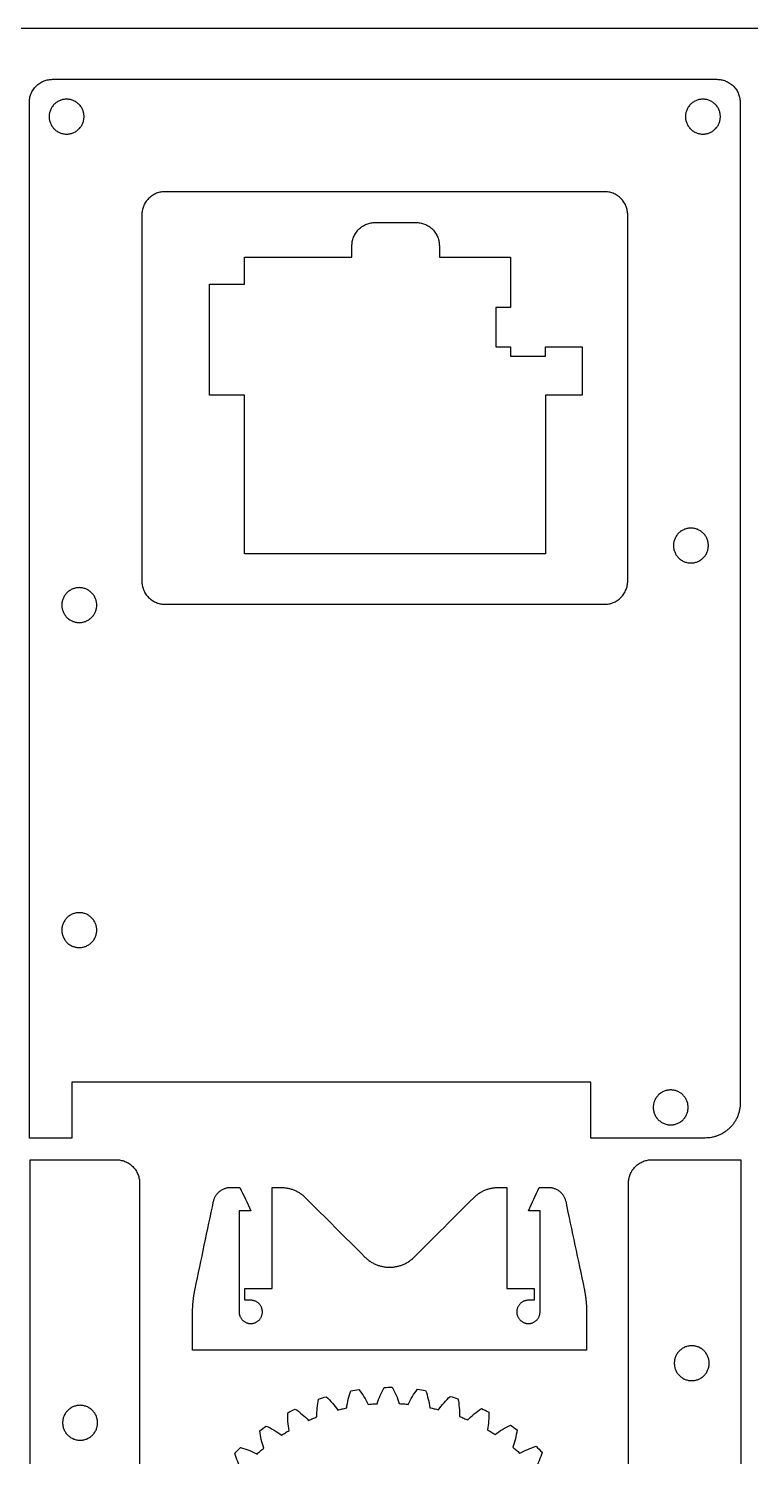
# Model space of a CAD drawing. Header units: millimetres. Extents: x -488 to 12, y -1 to 299.
# Drawn here: x -301.6 to -239.6, y 176.3 to 299.1 of the extents above; entities that cross this region are included whole.
import ezdxf

# ---------------------------------------------------------------- set-up
doc = ezdxf.new("R2010")
doc.units = ezdxf.units.MM
doc.header["$MEASUREMENT"] = 0
doc.layers.add('DEFAULT', color=7, linetype='Continuous')

msp = doc.modelspace()

# ---------------------------------------------------------------- linework, layer by layer
at = {"layer": 'DEFAULT'}
msp.add_line((-257.21, 271.72), (-254.06, 271.72), dxfattribs=at)
msp.add_lwpolyline([(-488.32, -0.91), (11.68, -0.91), (11.68, 299.09), (-488.32, 299.09), (-488.32, -0.91)], dxfattribs=at)
for points, weights in [([(-301.54, 292.73), (-301.54, 294.73), (-299.54, 294.73)], [1, 0.707106781187, 1]), ([(-242.48, 294.73), (-240.48, 294.73), (-240.48, 292.73)], [1, 0.707106781187, 1]), ([(-289.88, 285.07), (-291.88, 285.07), (-291.88, 283.07)], [1, 0.707106781187, 1]), ([(-250.14, 283.07), (-250.14, 285.07), (-252.14, 285.07)], [0.999999999997, 0.707106781188, 1]), ([(-273.83, 280.42), (-273.83, 282.42), (-271.83, 282.42)], [1, 0.707106781187, 1]), ([(-268.32, 282.42), (-266.32, 282.42), (-266.32, 280.42)], [1, 0.707106781187, 1]), ([(-291.88, 251.6), (-291.88, 249.6), (-289.88, 249.6)], [1, 0.707106781187, 1]), ([(-252.14, 249.6), (-250.14, 249.6), (-250.14, 251.6)], [1, 0.707106781187, 1]), ([(-240.48, 206.72), (-240.48, 203.72), (-243.48, 203.72)], [1, 0.707106781187, 1]), ([(-294.07, 201.85), (-292.07, 201.85), (-292.07, 199.85)], [1, 0.707106781187, 1]), ([(-250.07, 199.85), (-250.07, 201.85), (-248.07, 201.85)], [1, 0.707106781187, 1]), ([(-285.72, 198.28), (-285.47, 199.47), (-284.25, 199.47)], [0.928888894317, 0.748517067884, 1]), ([(-279.94, 199.47), (-278.7, 199.47), (-277.82, 198.59)], [1, 0.853553390593, 0.853553390593]), ([(-263.37, 198.59), (-262.49, 199.47), (-261.25, 199.47)], [0.853553390593, 0.853553390593, 1]), ([(-256.94, 199.47), (-255.72, 199.47), (-255.47, 198.28)], [1, 0.748517067884, 0.928888894317]), ([(-272.72, 193.49), (-271.84, 192.61), (-270.59, 192.61)], [0.853553390593, 0.853553390593, 1]), ([(-270.59, 192.61), (-269.35, 192.61), (-268.47, 193.49)], [1, 0.853553390593, 0.853553390593]), ([(-287.52, 188.69), (-287.52, 189.73), (-287.3, 190.75)], [1, 0.958589713302, 0.928888894317]), ([(-253.88, 190.75), (-253.67, 189.73), (-253.67, 188.69)], [0.928888894317, 0.958589713302, 1]), ([(-283.52, 188.77), (-283.52, 187.77), (-282.52, 187.77)], [1, 0.707106781187, 1]), ([(-258.67, 187.77), (-257.67, 187.77), (-257.67, 188.77)], [1, 0.707106781187, 1])]:
    msp.add_rational_spline(points, weights, degree=2, dxfattribs=at)
for points in [[(-299.54, 294.73), (-280.52, 294.73), (-261.5, 294.73), (-242.48, 294.73)], [(-301.54, 244.39), (-301.54, 260.5), (-301.54, 276.62), (-301.54, 292.73)], [(-240.48, 292.73), (-240.48, 264.06), (-240.48, 235.39), (-240.48, 206.72)], [(-252.14, 285.07), (-264.72, 285.07), (-277.3, 285.07), (-289.88, 285.07)], [(-291.88, 283.07), (-291.88, 272.58), (-291.88, 262.09), (-291.88, 251.6)], [(-271.83, 282.42), (-270.66, 282.42), (-269.49, 282.42), (-268.32, 282.42)], [(-250.14, 251.6), (-250.14, 262.09), (-250.14, 272.58), (-250.14, 283.07)], [(-273.83, 279.44), (-273.83, 279.77), (-273.83, 280.09), (-273.83, 280.42)], [(-266.32, 280.42), (-266.32, 280.09), (-266.32, 279.77), (-266.32, 279.44)], [(-283.06, 279.44), (-279.99, 279.44), (-276.91, 279.44), (-273.83, 279.44)], [(-283.06, 277.12), (-283.06, 277.89), (-283.06, 278.67), (-283.06, 279.44)], [(-266.32, 279.44), (-264.29, 279.44), (-262.25, 279.44), (-260.21, 279.44)], [(-260.21, 279.44), (-260.21, 278), (-260.21, 276.56), (-260.21, 275.12)], [(-286.06, 277.12), (-285.06, 277.12), (-284.06, 277.12), (-283.06, 277.12)], [(-286.06, 267.59), (-286.06, 270.77), (-286.06, 273.94), (-286.06, 277.12)], [(-260.21, 275.12), (-260.63, 275.12), (-261.05, 275.12), (-261.46, 275.12)], [(-261.46, 275.12), (-261.46, 274.32), (-261.46, 273.52), (-261.46, 271.72)], [(-261.46, 271.72), (-261.05, 271.72), (-260.63, 271.72), (-260.21, 271.72)], [(-260.21, 271.72), (-260.21, 271.46), (-260.21, 271.2), (-260.21, 270.94)], [(-257.21, 270.94), (-257.21, 271.2), (-257.21, 271.46), (-257.21, 271.72)], [(-254.06, 271.72), (-254.06, 270.35), (-254.06, 268.97), (-254.06, 267.59)], [(-260.21, 270.94), (-259.21, 270.94), (-258.21, 270.94), (-257.21, 270.94)], [(-283.06, 267.59), (-284.06, 267.59), (-285.06, 267.59), (-286.06, 267.59)], [(-283.06, 253.94), (-283.06, 258.49), (-283.06, 263.04), (-283.06, 267.59)], [(-254.06, 267.59), (-255.11, 267.59), (-256.16, 267.59), (-257.21, 267.59)], [(-257.21, 267.59), (-257.21, 263.04), (-257.21, 258.49), (-257.21, 253.94)], [(-257.21, 253.94), (-265.83, 253.94), (-274.45, 253.94), (-283.06, 253.94)], [(-289.88, 249.6), (-277.3, 249.6), (-264.72, 249.6), (-252.14, 249.6)], [(-301.54, 203.72), (-301.54, 217.28), (-301.54, 230.83), (-301.54, 244.39)], [(-253.31, 208.51), (-268.17, 208.51), (-283.03, 208.51), (-297.89, 208.51)], [(-297.89, 208.51), (-297.89, 206.92), (-297.89, 205.32), (-297.89, 203.72)], [(-253.31, 203.72), (-253.31, 205.32), (-253.31, 206.92), (-253.31, 208.51)], [(-297.89, 203.72), (-299.11, 203.72), (-300.32, 203.72), (-301.54, 203.72)], [(-243.48, 203.72), (-246.76, 203.72), (-250.04, 203.72), (-253.31, 203.72)], [(-301.47, 201.85), (-299, 201.85), (-296.53, 201.85), (-294.07, 201.85)], [(-301.47, 174.1), (-301.47, 183.35), (-301.47, 192.6), (-301.47, 201.85)], [(-248.07, 201.85), (-245.52, 201.85), (-242.97, 201.85), (-240.41, 201.84)], [(-240.41, 201.84), (-240.41, 180.04), (-240.41, 158.23), (-240.41, 136.43)], [(-292.07, 199.85), (-292.07, 182.36), (-292.07, 164.88), (-292.07, 147.39)], [(-284.25, 199.47), (-283.98, 199.47), (-283.72, 199.47), (-283.45, 199.47)], [(-283.45, 199.47), (-283.14, 198.8), (-282.83, 198.14), (-282.52, 197.47)], [(-280.67, 199.47), (-280.43, 199.47), (-280.18, 199.47), (-279.94, 199.47)], [(-280.67, 190.77), (-280.67, 193.67), (-280.67, 196.57), (-280.67, 199.47)], [(-261.25, 199.47), (-261.01, 199.47), (-260.76, 199.47), (-260.52, 199.47)], [(-260.52, 199.47), (-260.52, 196.57), (-260.52, 193.67), (-260.52, 190.77)], [(-258.67, 197.47), (-258.36, 198.14), (-258.05, 198.8), (-257.74, 199.47)], [(-257.74, 199.47), (-257.47, 199.47), (-257.2, 199.47), (-256.94, 199.47)], [(-250.07, 147.39), (-250.07, 164.88), (-250.07, 182.36), (-250.07, 199.85)], [(-287.3, 190.75), (-286.77, 193.26), (-286.25, 195.77), (-285.72, 198.28)], [(-277.82, 198.59), (-276.12, 196.89), (-274.42, 195.19), (-272.72, 193.49)], [(-268.47, 193.49), (-266.77, 195.19), (-265.07, 196.89), (-263.37, 198.59)], [(-255.47, 198.28), (-254.94, 195.77), (-254.41, 193.26), (-253.88, 190.75)], [(-283.52, 197.47), (-283.52, 194.57), (-283.52, 191.67), (-283.52, 188.77)], [(-282.52, 197.47), (-282.85, 197.47), (-283.19, 197.47), (-283.52, 197.47)], [(-257.67, 197.47), (-258, 197.47), (-258.34, 197.47), (-258.67, 197.47)], [(-257.67, 188.77), (-257.67, 191.67), (-257.67, 194.57), (-257.67, 197.47)], [(-283.02, 190.77), (-282.24, 190.77), (-281.45, 190.77), (-280.67, 190.77)], [(-283.02, 189.77), (-283.02, 190.1), (-283.02, 190.44), (-283.02, 190.77)], [(-260.52, 190.77), (-259.74, 190.77), (-258.95, 190.77), (-258.17, 190.77)], [(-258.17, 190.77), (-258.17, 190.44), (-258.17, 190.1), (-258.17, 189.77)], [(-282.52, 189.77), (-282.69, 189.77), (-282.85, 189.77), (-283.02, 189.77)], [(-258.17, 189.77), (-258.34, 189.77), (-258.5, 189.77), (-258.67, 189.77)], [(-287.52, 185.47), (-287.52, 186.54), (-287.52, 187.61), (-287.52, 188.69)], [(-253.67, 188.69), (-253.67, 187.61), (-253.67, 186.54), (-253.67, 185.47)], [(-253.67, 185.47), (-264.95, 185.47), (-276.24, 185.47), (-287.52, 185.47)], [(-274.28, 180.52), (-274.22, 181.02), (-274.1, 181.51), (-273.93, 181.99)], [(-273.93, 181.99), (-273.7, 182.03), (-273.46, 182.06), (-273.23, 182.1)], [(-273.23, 182.1), (-272.92, 181.7), (-272.65, 181.27), (-272.43, 180.82)], [(-271.66, 180.88), (-271.5, 181.37), (-271.31, 181.83), (-271.07, 182.28)], [(-271.07, 182.28), (-270.83, 182.29), (-270.6, 182.29), (-270.37, 182.29)], [(-270.37, 182.29), (-270.12, 181.85), (-269.92, 181.37), (-269.76, 180.89)], [(-268.99, 180.82), (-268.78, 181.29), (-268.52, 181.72), (-268.19, 182.12)], [(-268.19, 182.12), (-267.96, 182.08), (-267.73, 182.05), (-267.5, 182.02)], [(-267.5, 182.02), (-267.33, 181.53), (-267.21, 181.04), (-267.13, 180.53)], [(-276.84, 179.75), (-276.85, 180.25), (-276.8, 180.77), (-276.71, 181.27)], [(-276.71, 181.27), (-276.48, 181.34), (-276.26, 181.41), (-276.04, 181.48)], [(-276.04, 181.48), (-275.66, 181.14), (-275.34, 180.76), (-275.04, 180.33)], [(-274.67, 180.43), (-274.54, 180.46), (-274.41, 180.49), (-274.28, 180.52)], [(-272.43, 180.82), (-272.3, 180.83), (-272.17, 180.85), (-272.04, 180.86)], [(-272.04, 180.86), (-271.91, 180.87), (-271.79, 180.87), (-271.66, 180.88)], [(-269.76, 180.89), (-269.64, 180.88), (-269.51, 180.87), (-269.38, 180.87)], [(-269.38, 180.87), (-269.25, 180.85), (-269.12, 180.84), (-268.99, 180.82)], [(-267.13, 180.53), (-267.01, 180.51), (-266.88, 180.48), (-266.76, 180.45)], [(-266.76, 180.45), (-266.64, 180.42), (-266.51, 180.39), (-266.39, 180.36)], [(-266.39, 180.36), (-266.1, 180.77), (-265.76, 181.17), (-265.39, 181.51)], [(-265.39, 181.51), (-265.17, 181.44), (-264.95, 181.37), (-264.72, 181.3)], [(-264.72, 181.3), (-264.63, 180.8), (-264.58, 180.29), (-264.58, 179.79)], [(-263.88, 179.48), (-263.53, 179.85), (-263.13, 180.18), (-262.71, 180.47)], [(-262.71, 180.47), (-262.5, 180.36), (-262.28, 180.26), (-262.07, 180.15)], [(-279.23, 178.58), (-279.32, 179.08), (-279.35, 179.59), (-279.34, 180.1)], [(-279.34, 180.1), (-279.13, 180.21), (-278.91, 180.31), (-278.7, 180.42)], [(-278.7, 180.42), (-278.28, 180.13), (-277.89, 179.81), (-277.55, 179.44)], [(-277.55, 179.44), (-277.43, 179.5), (-277.3, 179.55), (-277.18, 179.61)], [(-277.18, 179.61), (-277.06, 179.65), (-276.95, 179.7), (-276.84, 179.75)], [(-275.04, 180.33), (-274.91, 180.37), (-274.79, 180.4), (-274.67, 180.43)], [(-264.58, 179.79), (-264.46, 179.74), (-264.34, 179.68), (-264.22, 179.63)], [(-264.22, 179.63), (-264.11, 179.58), (-263.99, 179.53), (-263.88, 179.48)], [(-262.07, 180.15), (-262.07, 179.65), (-262.1, 179.14), (-262.18, 178.63)], [(-281.75, 178.55), (-281.56, 178.69), (-281.38, 178.82), (-281.19, 178.96)], [(-281.39, 177.07), (-281.58, 177.54), (-281.69, 178.04), (-281.75, 178.55)], [(-281.19, 178.96), (-280.72, 178.75), (-280.28, 178.48), (-279.88, 178.18)], [(-279.88, 178.18), (-279.77, 178.24), (-279.66, 178.31), (-279.55, 178.38)], [(-279.55, 178.38), (-279.44, 178.44), (-279.33, 178.51), (-279.23, 178.58)], [(-262.18, 178.63), (-262.07, 178.57), (-261.96, 178.5), (-261.85, 178.43)], [(-261.85, 178.43), (-261.75, 178.37), (-261.64, 178.3), (-261.53, 178.23)], [(-261.53, 178.23), (-261.12, 178.55), (-260.69, 178.82), (-260.22, 179.04)], [(-260.22, 179.04), (-260.03, 178.9), (-259.84, 178.76), (-259.65, 178.62)], [(-259.65, 178.62), (-259.72, 178.12), (-259.84, 177.62), (-260, 177.13)], [(-283.89, 176.62), (-283.73, 176.79), (-283.56, 176.96), (-283.4, 177.12)], [(-283.4, 177.12), (-282.91, 176.99), (-282.43, 176.79), (-281.98, 176.55)], [(-281.98, 176.55), (-281.89, 176.64), (-281.8, 176.72), (-281.7, 176.81)], [(-281.7, 176.81), (-281.6, 176.89), (-281.49, 176.98), (-281.39, 177.07)], [(-260, 177.13), (-259.9, 177.05), (-259.8, 176.96), (-259.7, 176.88)], [(-259.7, 176.88), (-259.61, 176.8), (-259.51, 176.72), (-259.41, 176.63)], [(-259.41, 176.63), (-258.96, 176.87), (-258.49, 177.06), (-258.01, 177.22)], [(-258.01, 177.22), (-257.84, 177.05), (-257.67, 176.88), (-257.5, 176.71)], [(-283.32, 175.21), (-283.55, 175.66), (-283.76, 176.14), (-283.89, 176.62)], [(-257.5, 176.71), (-257.64, 176.21), (-257.84, 175.74), (-258.07, 175.29)]]:
    msp.add_open_spline(points, degree=3, dxfattribs=at)
for points, knots in [([(-298.34, 293.02), (-299.84, 293.02), (-299.84, 291.52), (-299.84, 290.02), (-298.34, 290.02)], [-4.711988, -4.711988, -4.711988, -2.355994, -2.355994, 0, 0, 0]), ([(-298.34, 290.02), (-296.84, 290.02), (-296.84, 291.52), (-296.84, 293.02), (-298.34, 293.02)], [-4.711988, -4.711988, -4.711988, -2.355994, -2.355994, 0, 0, 0]), ([(-243.68, 293.02), (-245.18, 293.02), (-245.18, 291.52), (-245.18, 290.02), (-243.68, 290.02)], [-4.711988, -4.711988, -4.711988, -2.355994, -2.355994, 0, 0, 0]), ([(-243.68, 290.02), (-242.18, 290.02), (-242.18, 291.52), (-242.18, 293.02), (-243.68, 293.02)], [-4.711988, -4.711988, -4.711988, -2.355994, -2.355994, 0, 0, 0]), ([(-244.71, 256.15), (-246.21, 256.15), (-246.21, 254.65), (-246.21, 253.15), (-244.71, 253.15)], [-4.711988, -4.711988, -4.711988, -2.355994, -2.355994, 0, 0, 0]), ([(-244.71, 253.15), (-243.21, 253.15), (-243.21, 254.65), (-243.21, 256.15), (-244.71, 256.15)], [-4.711988, -4.711988, -4.711988, -2.355994, -2.355994, 0, 0, 0]), ([(-297.25, 251.03), (-298.75, 251.03), (-298.75, 249.53), (-298.75, 248.03), (-297.25, 248.03)], [-4.711988, -4.711988, -4.711988, -2.355994, -2.355994, 0, 0, 0]), ([(-297.25, 248.03), (-295.75, 248.03), (-295.75, 249.53), (-295.75, 251.03), (-297.25, 251.03)], [-4.711988, -4.711988, -4.711988, -2.355994, -2.355994, 0, 0, 0]), ([(-297.25, 223.09), (-298.75, 223.09), (-298.75, 221.59), (-298.75, 220.09), (-297.25, 220.09)], [-4.711988, -4.711988, -4.711988, -2.355994, -2.355994, 0, 0, 0]), ([(-297.25, 220.09), (-295.75, 220.09), (-295.75, 221.59), (-295.75, 223.09), (-297.25, 223.09)], [-4.711988, -4.711988, -4.711988, -2.355994, -2.355994, 0, 0, 0]), ([(-246.45, 207.85), (-247.95, 207.85), (-247.95, 206.35), (-247.95, 204.85), (-246.45, 204.85)], [-4.711988, -4.711988, -4.711988, -2.355994, -2.355994, 0, 0, 0]), ([(-246.45, 204.85), (-244.95, 204.85), (-244.95, 206.35), (-244.95, 207.85), (-246.45, 207.85)], [-4.711988, -4.711988, -4.711988, -2.355994, -2.355994, 0, 0, 0]), ([(-282.52, 187.77), (-281.52, 187.77), (-281.52, 188.77), (-281.52, 189.77), (-282.52, 189.77)], [0, 0, 0, 1.57076, 1.57076, 3.141519, 3.141519, 3.141519]), ([(-258.67, 189.77), (-259.67, 189.77), (-259.67, 188.77), (-259.67, 187.77), (-258.67, 187.77)], [0, 0, 0, 1.57076, 1.57076, 3.141519, 3.141519, 3.141519]), ([(-244.64, 185.86), (-246.14, 185.86), (-246.14, 184.36), (-246.14, 182.86), (-244.64, 182.86)], [0, 0, 0, 2.355994, 2.355994, 4.711988, 4.711988, 4.711988]), ([(-244.64, 182.86), (-243.14, 182.86), (-243.14, 184.36), (-243.14, 185.86), (-244.64, 185.86)], [0, 0, 0, 2.355994, 2.355994, 4.711988, 4.711988, 4.711988]), ([(-297.18, 180.74), (-298.68, 180.74), (-298.68, 179.24), (-298.68, 177.74), (-297.18, 177.74)], [0, 0, 0, 2.355994, 2.355994, 4.711988, 4.711988, 4.711988]), ([(-297.18, 177.74), (-295.68, 177.74), (-295.68, 179.24), (-295.68, 180.74), (-297.18, 180.74)], [0, 0, 0, 2.355994, 2.355994, 4.711988, 4.711988, 4.711988])]:
    msp.add_rational_spline(points, [1, 0.707106781187, 1, 0.707106781187, 1], degree=2, knots=knots, dxfattribs=at)

doc.saveas('drawing.dxf')
